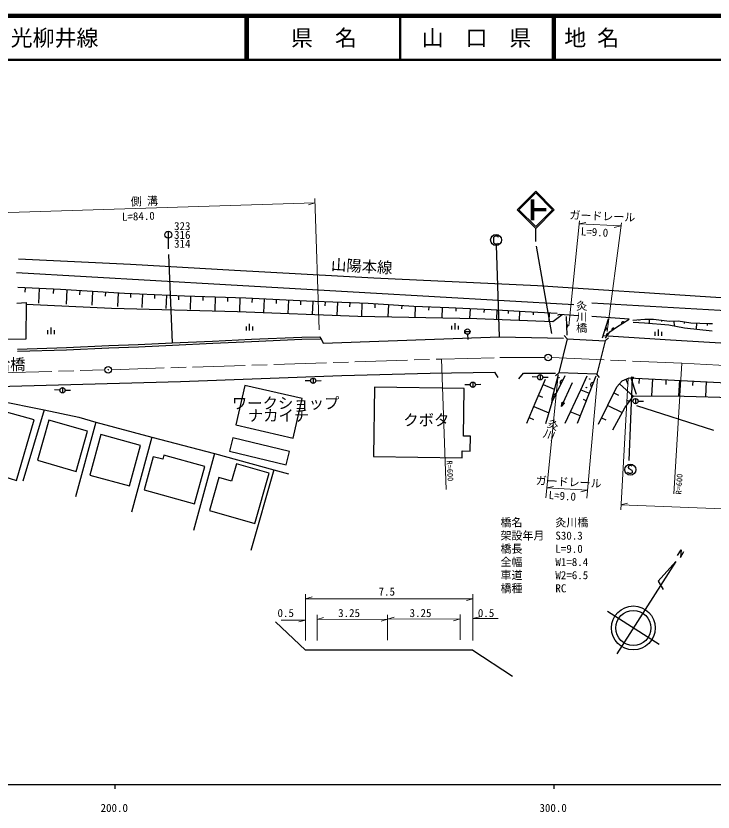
# Model space of a CAD drawing. Units: millimetres, scale not verified. Extents: x 40000 to 680000, y 20000 to 380000.
# Drawn here: x 245432 to 404296, y 198715 to 380000 of the extents above; entities that cross this region are included whole.
import ezdxf
from ezdxf.enums import TextEntityAlignment as Align

# ---------------------------------------------------------------- set-up
doc = ezdxf.new("R2010")
doc.units = ezdxf.units.MM
doc.header["$LTSCALE"] = 1000
doc.linetypes.add('CHAIN', pattern=[18.5, 12, -1.5, 3.5, -1.5])
for name, color, linetype, lineweight in [('M-BGD', 7, 'Continuous', 25), ('M-BGD-EXST', 7, 'Continuous', 25), ('M-BMK', 2, 'CHAIN', 13), ('M-BMK-HTXT', 7, 'Continuous', 13), ('M-BMK-SRVR', 3, 'Continuous', 25), ('M-STR-HTXT', 7, 'Continuous', 13), ('M-STR-STR1', 1, 'Continuous', 25), ('M-STR-STRC', 7, 'Continuous', 25), ('M-TTL', 2, 'Continuous', 140), ('M-TTL-BAND', 7, 'Continuous', 25), ('M-TTL-LINE', 7, 'Continuous', 50)]:
    doc.layers.add(name, color=color, linetype=linetype, lineweight=lineweight)
doc.layers.add('M-TTL-TXT', color=7, linetype='Continuous')
doc.styles.add('@ＭＳ ゴシック', font='')
doc.styles.add('ＭＳ ゴシック', font='')
doc.styles.get('@ＭＳ ゴシック').set_extended_font_data('@MS Gothic')
doc.styles.get('ＭＳ ゴシック').set_extended_font_data('MS Gothic')

msp = doc.modelspace()

# ---------------------------------------------------------------- linework, layer by layer
at = {"layer": 'M-BGD'}
for p, q in [((246036, 324701), (271516, 323487)), ((271516, 323487), (295235, 322074)), ((372527, 314234), (245601, 321474)), ((295235, 322074), (326956, 320341)), ((326956, 320341), (364269, 318608)), ((255603, 317712), (245906, 318190)), ((247522, 318111), (247472, 317090)), ((250755, 317951), (250590, 314619)), ((253987, 317792), (253938, 316799)), ((270193, 316821), (255603, 317712)), ((257062, 317623), (256862, 314355)), ((259980, 317445), (259921, 316481)), ((262898, 317267), (262705, 314110)), ((364269, 318608), (403704, 316008)), ((265816, 317089), (265759, 316158)), ((268734, 316910), (268548, 313864)), ((283850, 316224), (270193, 316821)), ((271558, 316762), (271519, 315856)), ((274290, 316642), (274158, 313628)), ((277021, 316523), (276982, 315620)), ((279753, 316403), (279621, 313398)), ((282484, 316284), (282445, 315384)), ((297851, 315736), (283850, 316224)), ((285250, 316175), (285145, 313166)), ((288050, 316077), (288019, 315169)), ((290851, 315980), (290744, 312931)), ((293651, 315882), (293619, 314962)), ((296451, 315785), (296344, 312697)), ((311679, 315053), (297851, 315736)), ((299234, 315668), (299189, 314745)), ((302000, 315531), (301849, 312484)), ((403704, 316008), (458420, 313241)), ((245612, 314600), (247797, 314736)), ((247797, 314736), (247660, 306406)), ((247754, 314378), (267216, 313439)), ((304765, 315395), (304721, 314489)), ((307531, 315258), (307383, 312270)), ((310296, 315121), (310252, 314234)), ((325690, 314500), (311679, 315053)), ((313080, 314998), (312964, 312055)), ((315882, 314887), (315848, 314005)), ((318685, 314777), (318569, 311839)), ((321487, 314666), (321452, 313785)), ((324289, 314555), (324174, 311637)), ((336138, 313817), (325690, 314500)), ((327225, 314419), (327181, 313566)), ((330296, 314259), (330152, 311511)), ((333366, 314098), (333324, 313302)), ((344112, 313535), (336138, 313817)), ((336436, 313937), (336302, 311381)), ((339506, 313776), (339468, 313038)), ((566598, 303829), (376687, 314581)), ((267216, 313439), (295955, 312712)), ((295955, 312712), (323339, 311654)), ((342577, 313615), (342453, 311252)), ((353727, 313043), (344112, 313535)), ((345714, 313453), (345680, 312772)), ((348919, 313289), (348808, 311118)), ((352124, 313125), (352092, 312495)), ((361501, 312650), (353727, 313043)), ((355022, 312977), (354918, 310916)), ((357614, 312846), (357583, 312238)), ((360205, 312715), (360104, 310722)), ((368799, 312213), (361501, 312650)), ((363325, 312540), (363291, 311960)), ((366974, 312322), (366863, 310469)), ((367803, 310433), (369869, 311989)), ((369018, 312125), (368884, 311791)), ((373737, 311688), (369236, 312038)), ((369553, 312013), (369531, 311734)), ((323339, 311654), (350456, 311083)), ((345465, 310067), (345465, 308567)), ((350456, 311083), (367803, 310433)), ((370819, 311526), (370950, 307287)), ((385188, 310989), (376666, 311557)), ((380371, 310981), (379016, 306654)), ((382303, 309110), (385188, 310989)), ((383447, 310122), (383427, 310025)), ((383427, 310025), (383430, 309944)), ((383483, 310196), (383447, 310122)), ((383538, 310265), (383483, 310196)), ((383632, 310326), (383538, 310265)), ((383717, 310349), (383632, 310326)), ((383799, 310352), (383717, 310349)), ((383896, 310331), (383799, 310352)), ((383969, 310295), (383896, 310331)), ((384039, 310240), (383969, 310295)), ((386018, 310714), (388750, 310970)), ((386104, 310287), (388664, 310116)), ((387384, 310842), (387402, 310646)), ((388664, 310116), (394212, 309690)), ((388750, 310970), (390713, 310970)), ((389731, 310970), (389731, 310020)), ((390713, 310970), (394383, 310458)), ((392548, 310714), (392511, 310446)), ((394383, 310458), (396346, 310543)), ((395365, 310500), (395410, 309461)), ((396346, 310543), (399248, 310116)), ((397797, 310330), (397741, 309944)), ((399248, 310116), (403346, 309946)), ((400486, 310074), (400440, 308721)), ((252646, 308469), (252646, 307569)), ((253396, 309069), (253396, 307569)), ((254146, 308469), (254146, 307569)), ((297869, 309301), (297869, 308401)), ((298619, 309901), (298619, 308401)), ((299369, 309301), (299369, 308401)), ((344715, 309467), (344715, 308567)), ((346215, 309467), (346215, 308567)), ((370958, 309731), (370873, 309756)), ((370895, 309056), (370978, 309087)), ((371029, 309691), (370958, 309731)), ((370978, 309087), (371047, 309131)), ((371102, 309623), (371029, 309691)), ((371047, 309131), (371115, 309203)), ((371146, 309554), (371102, 309623)), ((371115, 309203), (371154, 309275)), ((371176, 309471), (371146, 309554)), ((371154, 309275), (371180, 309359)), ((371180, 309359), (371176, 309471)), ((379589, 308483), (379678, 308485)), ((379678, 308485), (379757, 308504)), ((379757, 308504), (379845, 308550)), ((379870, 309100), (379798, 309151)), ((379845, 308550), (379906, 308604)), ((379925, 309039), (379870, 309100)), ((379906, 308604), (379958, 308676)), ((379970, 308951), (379925, 309039)), ((379958, 308676), (379991, 308783)), ((379990, 308871), (379970, 308951)), ((379991, 308783), (379990, 308871)), ((380774, 308061), (382303, 309110)), ((381238, 308651), (381220, 308554)), ((381220, 308554), (381225, 308472)), ((381225, 308472), (381250, 308387)), ((381272, 308725), (381238, 308651)), ((381326, 308796), (381272, 308725)), ((381418, 308859), (381326, 308796)), ((381503, 308884), (381418, 308859)), ((381585, 308889), (381503, 308884)), ((381682, 308871), (381585, 308889)), ((381756, 308837), (381682, 308871)), ((381827, 308783), (381756, 308837)), ((383430, 309944), (383452, 309858)), ((391805, 308631), (391805, 307131)), ((394212, 309690), (397797, 309007)), ((397797, 309007), (404114, 308324)), ((402961, 309988), (402946, 309528)), ((403346, 309946), (404199, 309946)), ((247660, 306406), (231955, 306269)), ((290248, 305963), (299101, 306380)), ((299101, 306380), (310580, 306872)), ((299123, 305881), (310595, 306372)), ((310580, 306872), (314647, 306941)), ((310595, 306372), (314961, 306446)), ((314647, 306941), (314961, 306446)), ((314961, 306446), (315430, 305479)), ((315430, 305479), (355650, 306892)), ((347716, 308125), (348916, 308125)), ((348338, 307525), (348383, 306326)), ((355650, 306892), (370209, 306598)), ((379189, 307205), (394593, 306253)), ((379768, 306662), (380774, 308061)), ((379973, 307403), (379967, 307322)), ((379967, 307322), (379982, 307224)), ((380000, 307488), (379973, 307403)), ((379982, 307224), (380015, 307149)), ((380065, 307579), (380000, 307488)), ((380015, 307149), (380067, 307077)), ((380137, 307630), (380065, 307579)), ((380212, 307663), (380137, 307630)), ((380309, 307679), (380212, 307663)), ((380391, 307672), (380309, 307679)), ((380475, 307646), (380391, 307672)), ((391055, 308031), (391055, 307131)), ((392555, 308031), (392555, 307131)), ((256942, 304489), (266585, 304946)), ((266585, 304946), (273316, 305164)), ((266605, 304446), (273335, 304664)), ((273316, 305164), (281070, 305526)), ((273335, 304664), (281094, 305026)), ((281070, 305526), (290248, 305963)), ((281094, 305026), (290271, 305463)), ((290271, 305463), (299123, 305881)), ((394593, 306253), (412355, 305133)), ((245802, 304140), (256942, 304489)), ((245817, 303640), (256961, 303990)), ((256961, 303990), (266605, 304446)), ((282943, 296741), (319731, 298094)), ((313166, 297523), (313166, 296323)), ((319731, 298094), (339849, 298644)), ((339849, 298644), (354478, 298886)), ((354478, 298886), (355251, 297705)), ((360022, 297387), (361112, 298659)), ((361112, 298659), (368383, 298659)), ((364294, 297749), (363095, 297793)), ((363775, 291826), (366102, 297322)), ((364894, 298328), (364894, 297128)), ((365494, 297723), (366694, 297715)), ((368970, 298268), (367552, 292815)), ((367552, 291943), (370606, 298123)), ((374132, 294851), (375622, 298013)), ((377585, 297941), (376051, 294105)), ((383602, 296941), (385192, 297622)), ((385192, 297622), (407344, 296486)), ((385540, 297604), (386777, 293877)), ((387420, 297508), (387359, 296306)), ((390486, 297351), (390287, 293488)), ((229750, 295269), (282943, 296741)), ((297584, 295832), (295537, 286867)), ((310627, 292854), (297584, 295832)), ((312566, 296912), (311366, 296892)), ((313766, 296941), (314965, 296978)), ((348940, 296000), (347740, 295967)), ((349540, 296617), (349540, 295417)), ((350138, 296057), (351336, 296137)), ((365571, 296068), (368118, 294990)), ((369430, 296692), (369413, 296567)), ((369413, 296567), (369422, 296450)), ((369422, 296450), (369468, 296316)), ((369501, 296835), (369430, 296692)), ((369468, 296316), (369531, 296218)), ((369590, 296925), (369501, 296835)), ((369531, 296218), (369621, 296129)), ((369688, 296988), (369590, 296925)), ((369822, 297034), (369688, 296988)), ((369736, 291031), (372292, 296541)), ((369938, 297043), (369822, 297034)), ((370064, 297026), (369938, 297043)), ((376398, 296105), (376391, 295978)), ((376391, 295978), (376409, 295863)), ((376458, 296253), (376398, 296105)), ((376409, 295863), (376465, 295733)), ((376539, 296350), (376458, 296253)), ((376465, 295733), (376536, 295640)), ((376536, 295640), (376632, 295559)), ((376632, 296420), (376539, 296350)), ((376762, 296476), (376632, 296420)), ((376877, 296495), (376762, 296476)), ((377004, 296487), (376877, 296495)), ((378206, 287058), (382352, 295577)), ((382352, 295577), (383602, 296941)), ((382977, 296259), (386077, 293417)), ((384397, 297281), (384896, 296116)), ((393551, 297194), (393493, 296077)), ((396616, 297036), (396432, 293457)), ((399681, 296879), (399627, 295833)), ((402746, 296722), (402570, 293290)), ((255444, 294784), (254245, 294832)), ((256044, 295360), (256044, 294160)), ((256644, 294771), (257843, 294794)), ((327112, 295458), (326890, 279664)), ((347567, 295170), (327112, 295458)), ((347414, 284319), (347567, 295170)), ((367974, 293746), (367903, 293602)), ((368063, 293835), (367974, 293746)), ((368161, 293898), (368063, 293835)), ((368295, 293944), (368161, 293898)), ((368412, 293953), (368295, 293944)), ((368537, 293936), (368412, 293953)), ((370569, 287290), (374132, 294851)), ((376051, 294105), (373296, 287217)), ((374132, 294851), (376051, 294105)), ((381661, 294157), (382759, 293623)), ((236885, 293296), (251841, 290295)), ((308581, 283889), (310627, 292854)), ((364509, 293560), (365422, 293173)), ((367552, 291943), (366134, 287144)), ((367552, 292815), (367552, 291943)), ((367903, 293602), (367886, 293477)), ((367886, 293477), (367896, 293361)), ((367896, 293361), (367941, 293227)), ((367941, 293227), (368004, 293128)), ((368004, 293128), (368094, 293039)), ((369736, 291031), (369903, 292056)), ((369854, 291285), (369959, 291986)), ((369903, 292056), (370411, 291820)), ((369921, 291430), (370014, 291916)), ((369959, 291986), (370321, 291818)), ((370014, 291916), (370232, 291815)), ((375362, 292383), (374758, 292625)), ((384156, 290781), (386144, 293508)), ((386024, 292309), (384824, 292354)), ((386144, 293508), (397731, 293451)), ((386623, 292887), (386623, 291687)), ((387223, 292293), (388423, 292307)), ((397731, 293451), (417553, 292792)), ((251841, 290295), (247026, 274046)), ((251841, 290295), (259749, 288644)), ((361856, 287289), (363775, 291826)), ((363448, 291052), (366862, 289607)), ((370411, 291820), (369736, 291031)), ((370321, 291818), (369854, 291285)), ((370232, 291815), (369921, 291430)), ((370022, 291648), (370070, 291846)), ((370143, 291813), (370022, 291648)), ((370070, 291846), (370143, 291813)), ((380279, 291317), (383579, 289711)), ((381430, 285726), (384156, 290781)), ((386857, 291293), (404394, 285684)), ((249564, 287997), (243317, 289757)), ((259749, 288644), (263668, 287508)), ((362387, 288543), (363367, 288128)), ((373984, 288939), (371765, 289827)), ((378897, 288478), (379851, 288013)), ((245589, 274251), (249564, 287997)), ((252958, 287951), (250340, 278816)), ((261748, 285432), (252958, 287951)), ((263668, 287508), (259010, 270468)), ((263668, 287508), (276392, 284084)), ((295537, 286867), (308581, 283889)), ((259130, 276297), (261748, 285432)), ((264789, 284691), (262268, 275465)), ((273838, 282218), (264789, 284691)), ((276392, 284084), (271805, 266996)), ((276392, 284084), (290662, 280344)), ((294850, 283950), (294117, 280903)), ((307737, 280852), (294850, 283950)), ((348986, 284297), (347414, 284319)), ((348938, 280914), (348986, 284297)), ((271316, 272992), (273838, 282218)), ((276707, 279640), (274620, 272097)), ((278883, 279038), (276707, 279640)), ((279140, 279968), (278883, 279038)), ((288504, 277377), (279140, 279968)), ((290662, 280344), (285891, 262793)), ((290662, 280344), (304184, 276669)), ((294117, 280903), (307004, 277804)), ((307004, 277804), (307737, 280852)), ((326890, 279664), (347088, 279380)), ((347088, 279380), (347110, 280940)), ((347110, 280940), (348938, 280914)), ((229855, 279136), (245589, 274251)), ((250340, 278816), (259130, 276297)), ((286159, 268905), (288504, 277377)), ((295723, 278008), (294594, 274034)), ((303122, 275905), (295723, 278008)), ((304184, 276669), (298943, 258290)), ((299868, 264454), (303122, 275905)), ((304184, 276669), (307531, 275739)), ((262268, 275465), (271316, 272992)), ((291683, 274861), (289558, 267383)), ((294594, 274034), (291683, 274861)), ((274620, 272097), (286159, 268905)), ((289558, 267383), (299868, 264454)), ((304578, 242070), (311411, 235591)), ((349573, 235591), (311411, 235591)), ((349573, 235591), (358626, 229645))]:
    msp.add_line(p, q, dxfattribs=at)
for centre, radius in [((348316, 308125), 600), ((313166, 296923), 600), ((364894, 297728), 600), ((369185, 297641), 50), ((376206, 297350), 50), ((349540, 296017), 600), ((256044, 294760), 600), ((375418, 295380), 50), ((386623, 292287), 600)]:
    msp.add_circle(centre, radius, dxfattribs=at)
at = {"layer": 'M-BGD-EXST'}
for p, q in [((354442, 329730), (354292, 329530)), ((354292, 329530), (354292, 328430)), ((354292, 328430), (354442, 328230)), ((354642, 329880), (354442, 329730)), ((354442, 328230), (354642, 328080)), ((355092, 329880), (354642, 329880)), ((355292, 329730), (355092, 329880)), ((355092, 328080), (355292, 328180)), ((355392, 329580), (355292, 329730)), ((355292, 328180), (355392, 328330)), ((354642, 328080), (355092, 328080)), ((355650, 306892), (354958, 327773)), ((385888, 297586), (385086, 278791)), ((385030, 277490), (384980, 277190)), ((385330, 277640), (385030, 277490)), ((385530, 277640), (385330, 277640)), ((385730, 277590), (385530, 277640)), ((385830, 277490), (385730, 277590)), ((384930, 275990), (384830, 276140)), ((385230, 275840), (384930, 275990)), ((384980, 277190), (385080, 276940)), ((385080, 276940), (385780, 276540)), ((385580, 275840), (385230, 275840)), ((385830, 275990), (385580, 275840)), ((385780, 276540), (385880, 276290)), ((385880, 276290), (385830, 275990))]:
    msp.add_line(p, q, dxfattribs=at)
for centre, radius in [((354842, 328980), 1250), ((385888, 297586), 250), ((385888, 297586), 150), ((385888, 297586), 50), ((385430, 276690), 1250)]:
    msp.add_circle(centre, radius, dxfattribs=at)
at = {"layer": 'M-BMK'}
for p, q in [((267213, 299447), (342409, 301862)), ((342409, 301862), (355720, 302203)), ((355720, 302203), (365951, 302227)), ((367451, 302196), (397212, 300898)), ((167647, 296587), (265713, 299401)), ((397212, 300898), (465406, 297336))]:
    msp.add_line(p, q, dxfattribs=at)
at = {"layer": 'M-BMK-SRVR'}
for p, q in [((396168, 257141), (396999, 258440)), ((396999, 258440), (396840, 256705)), ((396840, 256705), (397668, 258015)), ((395834, 255809), (382360, 234751)), ((395834, 255809), (391758, 251294)), ((391758, 251294), (392904, 249374)), ((392029, 236874), (380236, 244420))]:
    msp.add_line(p, q, dxfattribs=at)
for centre, radius in [((366701, 302229), 750), ((366701, 302229), 30), ((266463, 299423), 750), ((266463, 299423), 30), ((386133, 240647), 5000), ((386133, 240647), 4000)]:
    msp.add_circle(centre, radius, dxfattribs=at)
at = {"layer": 'M-STR-HTXT'}
for p, q in [((235872, 334977), (313579, 337473)), ((313579, 337473), (312093, 337005)), ((313548, 338408), (314509, 308533)), ((373892, 333375), (371421, 309447)), ((373815, 332629), (375332, 332984)), ((373815, 332629), (383310, 332215)), ((380130, 308171), (383399, 332890)), ((383310, 332215), (381793, 331861)), ((342409, 301862), (343471, 272170)), ((397212, 300898), (395340, 271181)), ((368970, 298268), (366210, 270265)), ((377985, 297432), (375506, 270214)), ((384970, 297527), (383247, 267574)), ((366435, 272549), (367958, 272879)), ((366435, 272549), (375669, 272001)), ((375669, 272001), (374147, 271670)), ((383311, 268682), (384826, 269044)), ((383311, 268682), (455075, 265937)), ((311411, 237810), (311411, 248306)), ((311411, 247306), (312911, 247726)), ((311411, 247306), (349573, 247306)), ((349573, 247306), (348073, 246886)), ((349573, 248306), (349573, 237810)), ((314072, 237810), (314056, 243602)), ((314059, 242602), (315558, 243026)), ((330121, 243646), (330137, 237854)), ((330123, 242646), (331622, 243070)), ((346627, 243691), (346643, 237899)), ((349573, 242780), (351073, 243200)), ((311411, 242425), (305909, 242425)), ((311411, 242425), (309911, 242005)), ((314059, 242602), (330123, 242646)), ((330123, 242646), (328625, 242222)), ((330123, 242646), (346630, 242691)), ((346630, 242691), (345131, 242267)), ((349573, 242780), (355342, 242780))]:
    msp.add_line(p, q, dxfattribs=at)
at = {"layer": 'M-STR-STR1'}
for p, q in [((371024, 306474), (369160, 298753)), ((370354, 307216), (371024, 306474)), ((371024, 306474), (379721, 306030)), ((379721, 306030), (380463, 306700)), ((379721, 306030), (377769, 298398)), ((369160, 298753), (368424, 298075)), ((377769, 298398), (369160, 298753)), ((378446, 297662), (377769, 298398))]:
    msp.add_line(p, q, dxfattribs=at)
at = {"layer": 'M-STR-STRC'}
for p, q in [((359627, 335862), (363870, 340104)), ((363870, 339680), (360051, 335862)), ((363870, 340104), (368112, 335862)), ((367688, 335862), (363870, 339680)), ((362950, 333512), (362950, 338212)), ((363080, 333512), (363080, 338212)), ((363210, 333512), (363210, 338212)), ((363340, 333512), (363340, 338212)), ((363470, 333512), (363470, 338212)), ((363870, 331619), (359627, 335862)), ((360051, 335862), (363870, 332043)), ((363600, 335512), (363600, 336212)), ((363730, 335512), (363730, 336212)), ((363860, 335512), (363860, 336212)), ((363870, 332043), (367688, 335862)), ((368112, 335862), (363870, 331619)), ((363990, 335512), (363990, 336212)), ((364120, 335512), (364120, 336212)), ((364250, 335512), (364250, 336212)), ((364380, 335512), (364380, 336212)), ((364510, 335512), (364510, 336212)), ((364640, 335512), (364640, 336212)), ((364770, 335512), (364770, 336212)), ((364900, 335512), (364900, 336212)), ((365030, 335512), (365030, 336212)), ((365160, 335512), (365160, 336212)), ((365290, 335512), (365290, 336212)), ((365420, 335512), (365420, 336212)), ((365550, 335512), (365550, 336212)), ((365680, 335512), (365680, 336212)), ((365810, 335512), (365810, 336212)), ((365940, 335512), (365940, 336212)), ((366070, 335512), (366070, 336212)), ((366200, 335512), (366200, 336212)), ((280144, 330974), (280144, 326974)), ((363870, 328619), (363870, 331619)), ((363998, 327584), (367476, 307698)), ((280184, 325647), (281069, 305526))]:
    msp.add_line(p, q, dxfattribs=at)
msp.add_circle((280144, 330174), 800, dxfattribs=at)
at = {"layer": 'M-TTL'}
msp.add_line((680000, 380000), (40000, 380000), dxfattribs=at)
at = {"layer": 'M-TTL-BAND'}
for p, q in [((40000, 205000), (579000, 205000)), ((268000, 205000), (268000, 204000)), ((368000, 205000), (368000, 204000))]:
    msp.add_line(p, q, dxfattribs=at)
at = {"layer": 'M-TTL-LINE'}
for p, q in [((297750, 380000), (297750, 370000)), ((298250, 380000), (298250, 370000)), ((333000, 380000), (333000, 370000)), ((367750, 380000), (367750, 370000)), ((368250, 380000), (368250, 370000)), ((40000, 370000), (680000, 370000))]:
    msp.add_line(p, q, dxfattribs=at)

# ---------------------------------------------------------------- texts
at = {"layer": 'M-BGD', "style": 'ＭＳ ゴシック'}
for s, p in [('ワークショップ', (294644, 289777)), ('ナカイチ', (298265, 286937)), ('クボタ', (333704, 285940))]:
    msp.add_text(s, height=2566, dxfattribs=at).set_placement(p, align=Align.BOTTOM_LEFT)
at = {"layer": 'M-BMK-HTXT'}
for s, height, rotation, style, p in [('山陽本線', 2566, 356.7, 'ＭＳ ゴシック', (317135, 321377)), ('灸川', 1833, 248.3, '@ＭＳ ゴシック', (366935, 288666))]:
    msp.add_text(s, height=height, rotation=rotation, dxfattribs=dict(at, style=style)).set_placement(p, align=Align.BOTTOM_LEFT)
at = {"layer": 'M-STR-HTXT', "style": 'ＭＳ ゴシック'}
for s, height, rotation, p in [('側 溝', 1833, 2.1, (271625, 336230)), ('L=84.0', 1833, 2, (269641, 332792)), ('ガードレール', 1833, 357.8, (371522, 333218)), ('L=9.0', 1833, 356.9, (374089, 329494)), ('R=600', 1320, 273.4, (343163, 278689)), ('ガードレール', 1833, 357.1, (363830, 272785)), ('R=600', 1320, 86.7, (397474, 270990)), ('L=9.0', 1833, 356.1, (366736, 269468))]:
    msp.add_text(s, height=height, rotation=rotation, dxfattribs=at).set_placement(p, align=Align.BOTTOM_LEFT)
for s, p in [('橋名\u3000\u3000\u3000灸川橋', (355859, 263197)), ('架設年月\u3000S30.3', (355859, 260197)), ('橋長\u3000\u3000\u3000L=9.0', (355859, 257197)), ('全幅\u3000\u3000\u3000W1=8.4', (355859, 254197)), ('車道\u3000\u3000\u3000W2=6.5', (355859, 251197)), ('橋種\u3000\u3000\u3000RC', (355859, 248197)), ('7.5', (328076, 247455)), ('0.5', (305043, 242574)), ('3.25', (318854, 242574)), ('3.25', (335140, 242574)), ('0.5', (350695, 242574))]:
    msp.add_text(s, height=1833, dxfattribs=at).set_placement(p, align=Align.BOTTOM_LEFT)
at = {"layer": 'M-STR-STR1', "style": '@ＭＳ ゴシック'}
msp.add_text('灸川橋', height=1833, rotation=270, dxfattribs=at).set_placement((372841, 315269), align=Align.BOTTOM_LEFT)
at = {"layer": 'M-STR-STR1', "style": 'ＭＳ ゴシック'}
msp.add_text('下正下給橋', height=2566, dxfattribs=at).set_placement((230108, 298603), align=Align.BOTTOM_LEFT)
at = {"layer": 'M-STR-STRC', "style": 'ＭＳ ゴシック'}
for s, p in [('323', (281472, 330681)), ('316', (281472, 328681)), ('314', (281472, 326681))]:
    msp.add_text(s, height=1833, dxfattribs=at).set_placement(p, align=Align.BOTTOM_LEFT)
at = {"layer": 'M-TTL-BAND', "style": 'ＭＳ ゴシック'}
for s, p in [('200.0', (267844, 198195)), ('300.0', (367844, 198195))]:
    msp.add_text(s, height=1833, dxfattribs=at).set_placement(p, align=Align.BOTTOM_CENTER)
at = {"layer": 'M-TTL-TXT', "style": 'ＭＳ ゴシック'}
for s, p in [('主要地方道 光柳井線', (216734, 375000)), ('地 名', (370380, 375000))]:
    msp.add_text(s, height=3666, dxfattribs=at).set_placement(p, align=Align.MIDDLE_LEFT)
for s, p in [('県\u3000名', (315625, 375000)), ('山\u3000口\u3000県', (350375, 375000))]:
    msp.add_text(s, height=3666, dxfattribs=at).set_placement(p, align=Align.MIDDLE_CENTER)

doc.saveas('drawing.dxf')
